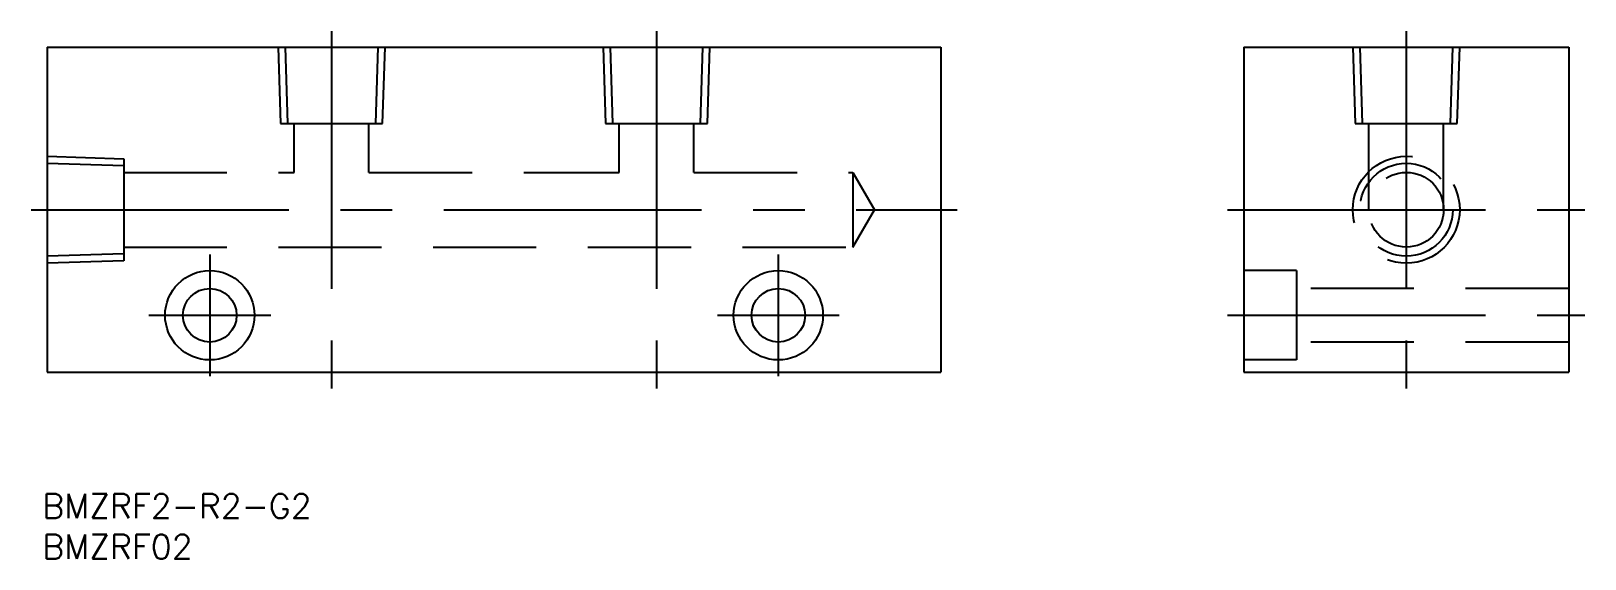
# Model space of a CAD drawing. Extents: x -2 to 189, y -23 to 42.
import ezdxf

# ---------------------------------------------------------------- set-up
doc = ezdxf.new("R2010")
doc.units = 0
doc.linetypes.add('CENTER', pattern=[50.8, 31.75, -6.35, 6.35, -6.35])
doc.linetypes.add('DASHED', pattern=[19.05, 12.7, -6.35])
doc.layers.get('0').update_dxf_attribs({"linetype": 'CONTINUOUS'})
doc.layers.add('CENTER', color=1, linetype='CONTINUOUS')
doc.styles.get("Standard").update_dxf_attribs({"font": 'txt.shx', "height": 3, "bigfont": 'bigfont.shx'})

# ---------------------------------------------------------------- blocks, each defined once
blk = doc.blocks.new('*U2')
at = {"color": 7, "linetype": 'CONTINUOUS'}
blk.add_text('BMZRF2-R2-G2', height=3, dxfattribs=at).set_placement((-0.625, -18))
blk = doc.blocks.new('*U3')
at = {"color": 7, "linetype": 'CONTINUOUS'}
blk.add_text('BMZRF02', height=3, dxfattribs=at).set_placement((-0.625, -23))

msp = doc.modelspace()

# ---------------------------------------------------------------- linework, layer by layer
at = {"color": 7, "linetype": 'CONTINUOUS'}
for p, q in [((0, 40), (110, 40)), ((0, 40), (0, 0)), ((110, 40), (110, 0)), ((147.31, 40), (147.31, 0)), ((147.31, 40), (187.31, 40)), ((187.31, 40), (187.31, 0)), ((0, 0), (110, 0)), ((147.31, 0), (187.31, 0))]:
    msp.add_line(p, q, dxfattribs=at)
at = {"color": 3, "linetype": 'DASHED'}
for p, q in [((28.42, 40), (28.72, 30.6)), ((29.28, 40), (29.57, 30.6)), ((40.43, 30.6), (40.72, 40)), ((41.28, 30.6), (41.58, 40)), ((68.42, 40), (68.72, 30.6)), ((69.28, 40), (69.57, 30.6)), ((80.43, 30.6), (80.72, 40)), ((81.28, 30.6), (81.58, 40)), ((160.73, 40), (161.02, 30.6)), ((161.58, 40), (161.88, 30.6)), ((172.74, 30.6), (173.03, 40)), ((173.59, 30.6), (173.89, 40)), ((28.72, 30.6), (41.28, 30.6)), ((30.4, 24.6), (30.4, 30.6)), ((39.6, 24.6), (39.6, 30.6)), ((68.72, 30.6), (81.28, 30.6)), ((70.4, 24.6), (70.4, 30.6)), ((79.6, 24.6), (79.6, 30.6)), ((161.02, 30.6), (173.59, 30.6)), ((162.71, 20), (162.71, 30.6)), ((171.91, 20), (171.91, 30.6)), ((0, 26.58), (9.4, 26.28)), ((0, 25.72), (9.4, 25.43)), ((9.4, 26.28), (9.4, 13.72)), ((9.4, 24.6), (30.4, 24.6)), ((39.6, 24.6), (70.4, 24.6)), ((79.6, 24.6), (99.18, 24.6)), ((99.18, 24.6), (99.18, 15.4)), ((99.18, 24.6), (101.84, 20)), ((99.18, 15.4), (101.84, 20)), ((9.4, 15.4), (99.18, 15.4)), ((9.4, 14.57), (0, 14.28)), ((9.4, 13.72), (0, 13.42)), ((153.81, 12.5), (147.31, 12.5)), ((153.81, 12.5), (153.81, 1.5)), ((187.31, 10.3), (153.81, 10.3)), ((187.31, 3.7), (153.81, 3.7)), ((153.81, 1.5), (147.31, 1.5))]:
    msp.add_line(p, q, dxfattribs=at)
for radius in [6.58, 5.72, 4.6]:
    msp.add_circle((167.31, 20), radius, dxfattribs=at)
at = {"color": 7, "linetype": 'CONTINUOUS'}
for centre, radius in [((20, 7), 5.5), ((90, 7), 5.5), ((20, 7), 3.3), ((90, 7), 3.3)]:
    msp.add_circle(centre, radius, dxfattribs=at)
at = {"layer": 'CENTER', "color": 1, "linetype": 'CENTER'}
for p, q in [((35, 42), (35, -2)), ((75, 42), (75, -2)), ((167.31, 42), (167.31, -2)), ((-2, 20), (112, 20)), ((145.31, 20), (189.31, 20)), ((20, 14.5), (20, -0.5)), ((90, 14.5), (90, -0.5)), ((12.5, 7), (27.5, 7)), ((82.5, 7), (97.5, 7)), ((145.31, 7), (189.31, 7))]:
    msp.add_line(p, q, dxfattribs=at)

# ---------------------------------------------------------------- block references
at = {"color": 7, "linetype": 'CONTINUOUS'}
for name in ['*U2', '*U3']:
    msp.add_blockref(name, (0, 0), dxfattribs=at)

doc.saveas('drawing.dxf')
